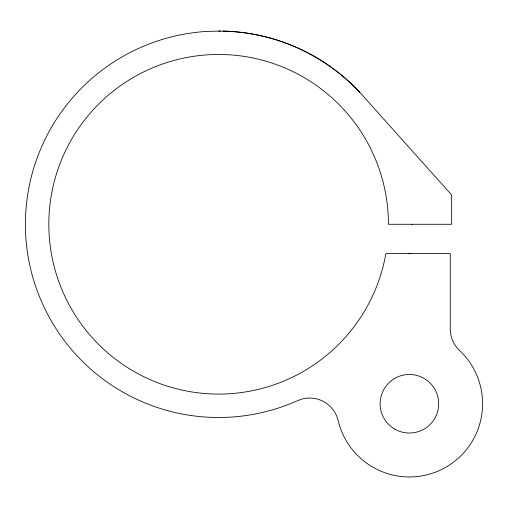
<?xml version="1.0" encoding="UTF-8"?>
<svg xmlns="http://www.w3.org/2000/svg" width="508" height="508" viewBox="0 0 508 508"><rect width="100%" height="100%" fill="white"/><g stroke="black" fill="none" stroke-linecap="round" stroke-linejoin="round"><path stroke-width="0.76" d="M218.624 31.083C243.186 31.013 267.716 35.827 290.519 44.92C316.719 55.429 340.55 71.749 359.829 92.373L451.663 194.996L451.663 224.276L388.43 224.276L388.404 221.691A169.805 169.805 0 0 0 226.708 54.661L216.04 54.489A169.805 169.805 0 0 0 49.016 216.192A169.805 169.805 0 0 0 199.904 393.04A169.805 169.805 0 0 0 385.883 253.549L450.259 253.549L450.259 329.095A29.267 29.267 0 0 0 459.619 350.501A73.196 73.196 0 0 1 446.538 466.833A73.196 73.196 0 0 1 338.474 421.818L338.182 420.707A29.318 29.318 0 0 0 301.314 399.237L289.281 404.114A193.224 193.224 0 0 1 29.94 265.925A193.224 193.224 0 0 1 206.997 31.401L220.358 31.09M411.829 224.276L411.848 224.784M223.012 31.096A193.224 193.224 0 0 1 359.829 92.373M408.165 253.733A12.738 1.289 5.9 0 1 411.131 253.556M394.767 429.114A29.274 29.274 0 0 0 438.683 403.758A29.274 29.274 0 0 0 394.767 378.403A29.274 29.274 0 0 0 394.767 429.114"/></g></svg>
